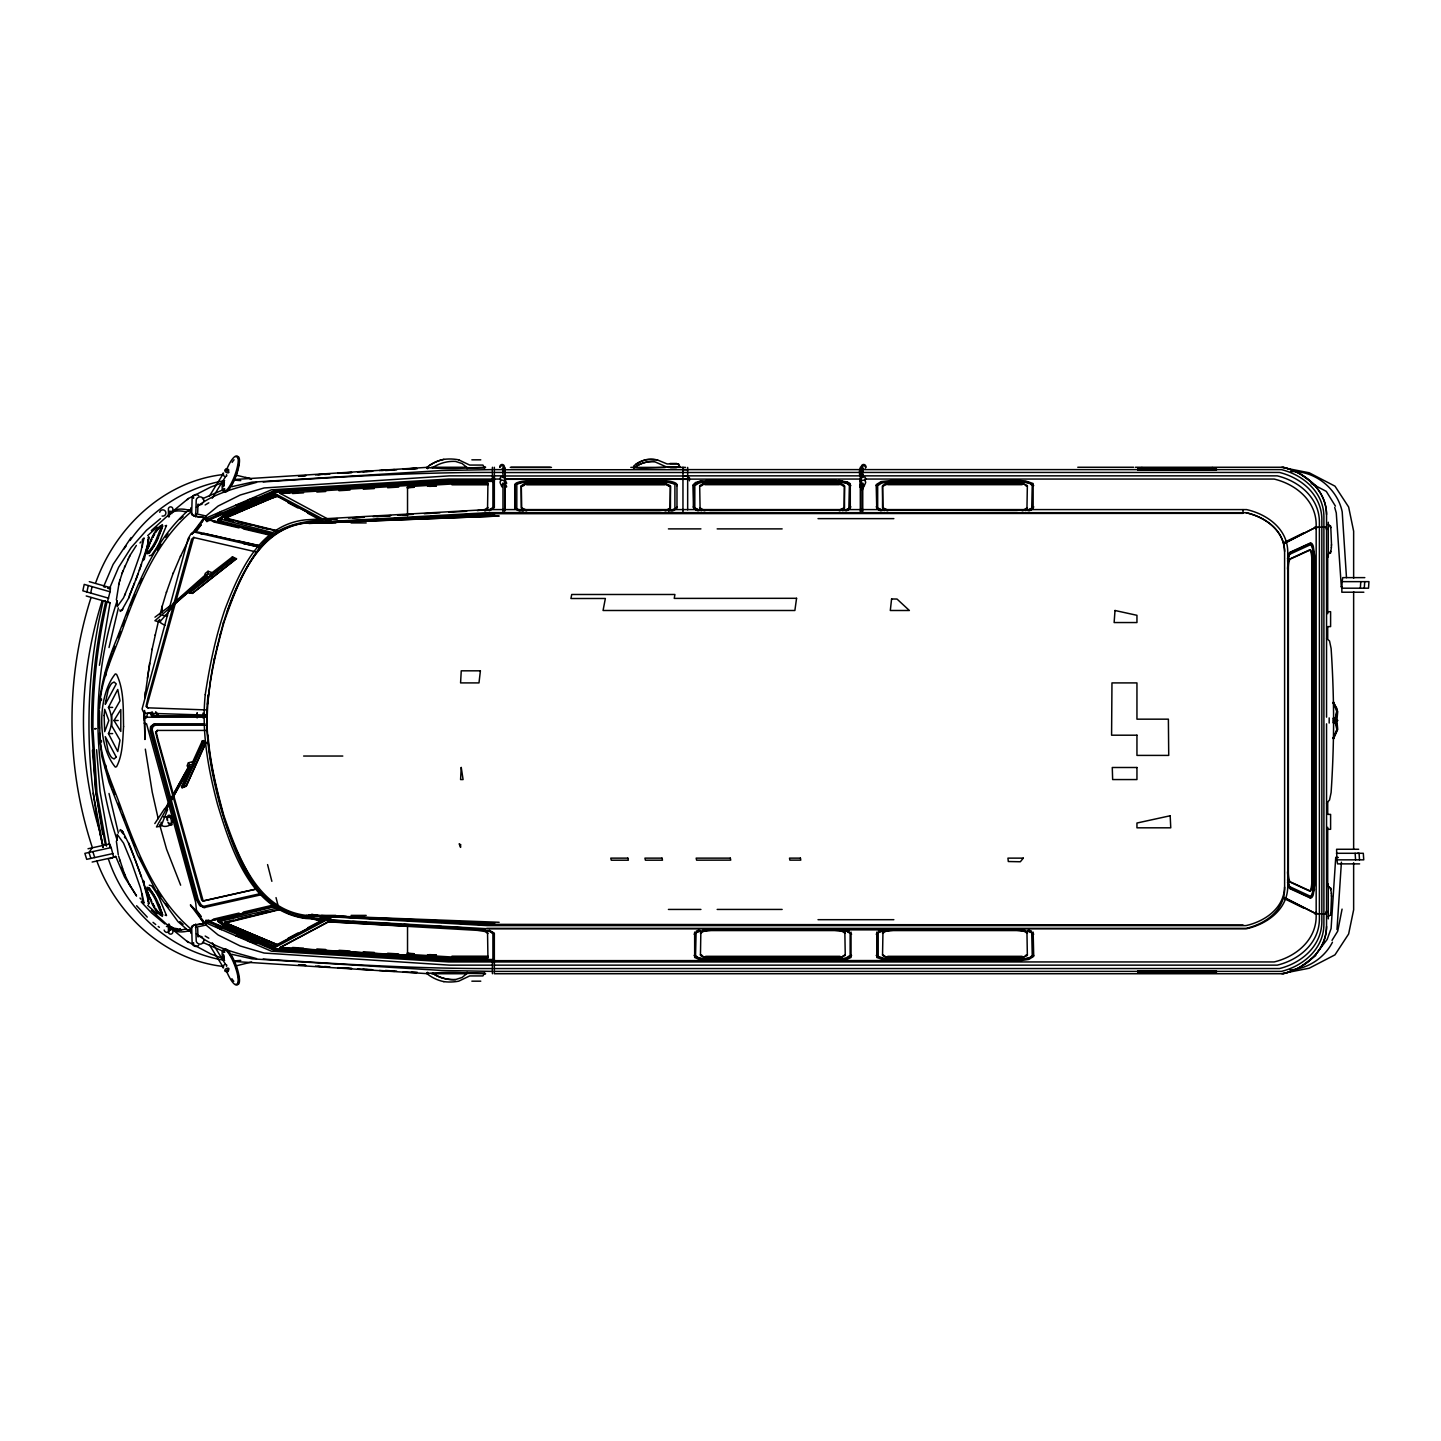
<?xml version="1.0" encoding="UTF-8"?>
<svg xmlns="http://www.w3.org/2000/svg" width="1441" height="1441" viewBox="0 0 1441 1441"><rect width="100%" height="100%" fill="white"/><g stroke="black" fill="none" stroke-linecap="round" stroke-linejoin="round"><path stroke-width="1.5" d="M144.334 720.5L144.586 710.467M197.129 717.402L197.129 712.917M206.117 520.849L205.991 515.986L218.131 506.025L240.215 495.02L264.081 487.959L449.43 475.854L492.426 475.854M492.426 480.339L450.06 480.339L273.646 491.021L208.801 518.742L208.801 520.94L205.991 520.273M407.533 515.698L407.533 486.536M492.426 961.94L492.426 959.616L492.426 973.738M494.335 961.94L494.335 959.616M514.743 507.898L514.743 484.77M693.337 507.79L693.337 484.644L695.553 482.501L701.623 480.916L834.267 480.339L845.993 481.726L850.28 483.654L850.28 508.907M1326.549 911.036L1326.278 913.828L1314.714 913.828M1326.549 638.237L1329.539 641.029L1331.106 648.468A1114.92 1114.92 0 0 1 1333.591 718.483M1326.549 528.451L1326.278 527.172L1315.849 527.172L1284.399 543.545M1328.278 522.236L1328.278 556.928M1330.872 889.475L1330.529 887.836L1330.529 889.547M1330.529 915.107L1330.872 913.468M220.761 520.813L221.302 519.39M1287.642 569.357L1287.66 568.06A11.042 2.63 90 0 1 1288.488 561.161M106.472 846.119L96.961 792.388L92.945 728.768A552.443 552.389 -2.4 0 1 107.048 601.996L105.319 601.383M195.706 516.995L196.228 499.793A3.999 3.855 -60 0 1 201.074 497.001A3.999 3.855 -60 0 1 203.667 501.846M197.705 512.708L197.957 504.116L198.822 504.638A3.999 3.855 -60 0 0 202.605 503.611M1331.448 545.779L1331.502 544.446M1359.62 863.88L1337.572 863.88L1336.888 859.845L1336.6 849.271L1358.647 849.271M144.406 711.115L144.154 717.852L146.37 717.852L147.558 713.547M101.41 700.56L101.482 698.903M144.983 696.363L149.63 663.22M145.091 697.642L145.325 691.86M207.468 704.361L210.17 682.656M208.098 694.814C203.829 732.208 210.512 769.566 220.059 805.627C233.838 850.478 251.959 910.352 305.816 918.115M1331.376 547.544L1331.448 545.653M144.442 711.728L144.929 739.503L144.334 717.204L205.883 717.204M99.483 711.386L99.987 740.296L101.771 756.363L109.156 782.625L137.634 855.125L156.979 892.808L177.982 921.61L188.879 931.156L193.526 925.482L204.154 923.501L195.634 910.154L190.464 905.038L204.154 923.501L196.913 924.528M207.18 719.167C207.558 686.294 215.177 654.088 223.913 622.548C238.215 581.93 256.804 528.865 306.303 522.921L489.958 514.077M1331.376 547.382L1330.8 551.777M161.716 612.551L162.094 606.661L161.716 612.515M116.361 599.906L119.045 583.227M1363.852 592.215L1341.805 592.215L1342.093 581.642L1342.778 577.625L1364.807 577.625M1336.996 929.607L1341.409 862.204M1360.34 588.198L1360.772 581.642M1364.285 588.198L1364.717 581.642M169.498 515.049C171.425 509.916 181.494 510.294 186.303 512.185M99.627 708.125C100.474 678.405 115.154 651.494 124.52 623.845C139.633 583.227 157.267 540.897 190.824 512.077M1326.549 911.198L1326.134 913.792M1137.796 469.784L1216.438 469.946L1137.796 469.784L1138.786 469.46M119.873 831.169L120.305 829.566L122.881 831.871L130.483 847.128L144.586 885.549L148.477 898.824L148.621 904.083M1287.66 871.787A17.76 4.215 90 0 0 1290.56 888.449L1311.004 897.887A17.508 4.161 -90 0 0 1313.255 894.807L1314.967 883.225L1314.967 557.739L1313.255 546.157A17.508 4.161 -90 0 0 1311.004 543.077L1290.56 552.461A17.76 4.215 -90 0 0 1287.66 569.177M86.208 595.962L107.409 602.032L110.038 591.783L110.507 587.73L89.306 581.66M193.562 498.316L193.652 497.397M148.099 541.474L148.189 539.294M99.429 665.292L110.074 602.752L107.12 601.888M203.469 716.015L203.956 714.268M204.19 716.015L204.676 714.268M147.396 678.189L152.224 648.918M1314.264 890.592L1314.516 888.899M209.9 683.989L212.061 670.497M117.261 601.041L117.189 606.661L123.548 597.871L131.743 578.003L140.552 552.822L144.082 537.979L142.533 539.33M105.121 675.487L105.823 671.2M1333.339 738.476L1337.284 729.47L1336.077 721.725L1333.339 720.482L1336.077 719.221L1336.834 708.36L1333.339 702.487M211.773 671.83L214.439 658.339M1342.075 909.109L1337.716 931.174L1332.006 940.397M1326.549 926.527C1326.188 951.114 1305.492 968.316 1283.048 973.738C1305.438 968.172 1326.206 951.15 1326.549 926.527L1326.549 723.85M148.189 901.706L148.099 899.526M107.859 602.212L106.058 601.726L110.056 602.77M86.91 591.981L88.297 585.55M90.693 593.062L92.08 586.631M1284.597 887.116C1284.021 908.244 1264.892 921.357 1245.997 925.608L487.148 925.608L306.303 915.395C256.804 909.469 238.215 856.386 223.913 815.768C216.654 789.38 209.972 762.523 208.008 735.198M152.062 649.567L155.376 634.616M109.012 647.531L118.378 607.976M155.196 635.265L158.654 620.314M214.169 659.672L217.321 646.18M1330.8 913.72L1331.502 896.428M1330.872 551.525L1328.278 554.281M217.051 647.513L220.329 634.022M160.023 614.839L162.275 606.031M107.967 667.075L108.976 663.22M160.744 528.343L155.7 540.753A17.13 3.116 -64 0 1 152.026 547.184L148.441 551.975L147.018 551.975A12.158 2.27 -66.7 0 1 147.036 549.669L152.044 537.241A17.058 2.774 -63.8 0 1 155.7 530.81L157.411 528.343M91.017 597.601C65.169 678.657 65.764 766.414 92.224 847.218M102.113 600.825C78.589 675.703 76.715 756.615 99.897 831.817M119.585 581.281L122.485 572.239M118.594 584.902L119.927 580.003M147.721 548.427L147.072 551.183A13.491 2.504 -66.7 0 0 147.036 553.758L149.288 553.128L153.557 546.805A19.021 3.458 -64 0 0 156.637 541.312L158.546 537.403M148.135 548.174L150.17 542.897M220.059 635.373L223.643 621.882M105.463 676.225L105.895 674.694M109.534 661.095L111.858 653.674M162.185 606.373L166.58 591.747M117.153 600.807C91.504 678.315 91.504 762.685 117.153 840.193M139.381 570.294L141.488 564.188M223.373 623.214C231.1 597.313 242.124 572.095 257.867 550.03C273.304 525.533 304.141 519.805 331.034 520.129L323.45 522.254M142.785 560.837L144.01 557.199M139.741 568.835L135.886 580.093M188.411 511.177C189.996 506.926 192.103 518.148 195.832 515.23L197.093 516.671L204.154 517.499L204.154 518.886L195.634 530.846M191.059 508.115L190.14 510.708C185.006 508.583 173.172 507.61 171.695 513.698M122.737 571.609L130.086 555.289L136.373 545.418M166.399 592.395L173.352 572.761M108.453 733.595C112.47 725.381 112.47 715.619 108.453 707.405L117.748 689.464L119.999 700.812L111.912 714.916L111.641 720.5L111.912 726.084L119.999 740.188L117.748 751.536L108.453 733.595L112.65 733.595M107.499 588.126L109.408 588.775L118.612 567.304L131.077 547.652L146.514 530.252L160.509 518.634M122.053 573.464L122.953 570.996M138.102 573.554L128.771 597.889L121.674 610.516M147.811 548.174L149.017 545.058M122.737 625.862L124.737 620.567M112.542 651.854L114.632 646.397M227.336 611.092C241.638 574.166 260.569 527.604 305.816 522.885L487.148 512.708M118.198 637.606L120.504 631.59M126.97 614.713L128.573 610.534M130.645 605.13L131.852 601.996M167.498 809.716L161.122 826.053L156.475 826.954L165.733 810.166L167.498 809.716L166.454 808.095L164.688 808.545L154.817 823.55M140.245 567.574L147.775 544.806L148.621 536.917M124.43 567.25L124.917 566.061M134.553 582.939L129.312 595.619M159.014 535.8L162.131 527.478M125.439 593.728L124.863 595.025M859.304 471.333L861.376 466.434A2.27 2.27 0 0 1 864.51 464.65A2.27 2.27 0 0 1 865.429 468.127M859.448 473.314L861.592 468.253L863.97 469.262M859.448 474.575L861.592 469.532M173.172 573.41L180.647 555.812M95.863 582.29C115.568 527.226 164.094 481.024 223.625 474.503M132.32 600.915L134.842 595.133M859.737 481.726L861.124 478.538A2.27 2.216 0 0 1 864.258 476.809A2.27 2.216 0 0 1 865.176 480.195M859.737 485.239L861.124 482.069A2.27 2.216 0 0 1 863.681 480.177A2.27 2.216 0 0 1 865.627 482.681L863.789 486.914M859.899 487.13L861.322 483.852L863.717 484.824L862.402 490.084L861.574 486.211L861.574 489.742M160.798 824.612L163.031 826.179C168.939 827.71 176.973 821.892 170.56 815.858A5.134 2.63 75.4 0 0 167.318 820.199M149.81 543.221L151.845 539.348M165.391 808.671L189.005 765.873L188.195 770.215L166.075 809.734L165.391 808.671L187.51 769.152M166.075 809.734L189.69 766.936M188.411 762.793L187.06 765.765L188.429 767.891L192.175 766.918L193.526 763.946L192.175 761.821L188.411 762.793L189.78 764.919L188.429 767.891M206.081 742.547L186.177 786.3L182.124 787.759L181.44 786.696L190.482 766.81M192.283 762.829L202.244 740.962L203.667 740.584L204.352 741.647L183.547 787.398L182.863 786.336L185.583 780.356M182.124 787.759L202.911 742.025L204.352 741.647M186.177 786.3L205.847 742.187M128.735 597.889L129.204 596.898M150.693 541.294L151.611 539.348M139.903 583.551L142.263 578.652M180.467 556.46L189.473 537.943M487.941 507.52L484.915 509.502L477.331 510.636M487.526 509.502L487.941 482.807L451.952 482.807L279.878 493.434M494.335 506.836L488.463 510.42M693.337 485.599L698.201 482.555L709.927 481.294L834.267 481.294L845.993 482.555L850.856 485.599M699.678 486.356L702.794 484.32L710.359 483.546L839.274 483.906L844.498 486.356L844.084 509.159M848.839 508.799L849.379 485.617L847.326 483.618L841.796 482.195L710.017 481.654L699.263 482.807L694.814 485.617L694.814 507.754L699.263 510.564M850.856 506.836L848.623 509.105L842.553 510.69M876.2 485.599L881.063 482.555L892.79 481.294L1017.13 481.294L1028.856 482.555L1033.719 485.599M694.652 932.093L694.67 957.472L698.957 959.4L710.683 960.661M694.094 934.164L700.02 930.436M696.093 932.201L695.571 955.383L697.606 957.382L703.154 958.805L834.915 959.346L845.687 958.193L850.136 955.383L850.136 933.246L845.687 930.436M700.848 931.841L700.452 955.365L703.55 957.382L711.115 958.175L840.031 957.815L845.255 955.365L844.84 931.841M700.452 933.372L703.55 931.354L711.115 930.562L834.591 930.562L842.156 931.354L845.255 933.372M1027.361 507.628L1024.263 509.646L1016.698 510.438L887.764 510.078L882.54 507.628L882.54 485.635L885.657 483.618L893.222 482.825L1022.137 483.185L1027.361 485.635L1026.947 509.159M1031.702 508.799L1032.242 485.617L1030.189 483.618L1024.659 482.195L892.88 481.654L882.126 482.807L877.677 485.617L877.677 507.754L882.126 510.564M1033.143 507.952L1033.719 506.836L1027.793 510.564M1033.143 508.907L1033.143 483.528L1025.416 480.916L1017.13 480.339L892.79 480.339L881.063 481.6L876.2 484.644L876.758 508.907M845.255 954.644L842.156 956.68L834.591 957.454L711.115 957.454L703.55 956.68L700.452 954.644M851.613 955.401L846.75 958.445L835.023 959.706L710.683 959.706L698.957 958.445L694.094 955.401M876.758 932.093L876.758 957.472L884.486 960.084L892.79 960.661M876.2 934.164L882.126 930.436M878.199 932.201L878.199 956.428L885.26 958.805L892.88 959.346L1024.659 958.805L1030.189 957.382L1032.242 955.383L1031.702 932.201M882.955 931.841L882.54 955.365L885.657 957.382L893.222 958.175L1022.137 957.815L1027.361 955.365L1026.947 931.841M882.54 933.372L885.657 931.354L893.222 930.562L1016.698 930.562L1024.263 931.354L1027.361 933.372M1027.361 954.644L1024.263 956.68L1016.698 957.454L893.222 957.454L885.657 956.68L882.54 954.644M1033.719 955.401L1028.856 958.445L1017.13 959.706L892.79 959.706L881.063 958.445L876.2 955.401M129.294 556.82L130.086 555.289M127.763 559.792L128.375 558.622M670.011 509.267L670.443 486.482L665.058 484.032L532.269 483.672L524.488 484.446L521.282 486.482L521.696 509.267M113.983 720.5L120.81 709.584L120.81 731.416L113.983 720.5L118.18 720.5M467.082 972.279L466.722 973.738L431.471 973.738M428.319 973.504L426.572 973.341L441.018 972.567A25.992 3.621 0 0 1 462.003 972.747L484.86 973.053M484.536 973.053L482.951 975.935L469.676 975.935L458.688 981.177A47.427 47.373 89.9 0 1 443.774 981.627M1332.457 942.216C1324.351 958.103 1307.599 968.982 1289.785 969.955M160.221 545.166L160.888 544.086L157.267 550.012L159.231 546.787M149.288 885.188L151.611 885.837L156.078 892.411A19.814 3.603 64 0 1 159.285 898.157L166.508 915.575L165.103 915.179M155.664 531.909L162.239 524.578A13.221 2.378 -63.8 0 1 162.239 527.532L156.475 541.15A17.49 3.17 -64 0 1 152.71 547.688L149.071 552.605L147.594 552.605A12.411 2.306 -66.7 0 1 147.63 550.228M209.485 496.01L222.653 474.701M212.241 498.226L225.408 476.881M140.029 542.987L140.696 541.96M218.059 520.129L225.264 514.725L271.845 494.587L274.312 493.885L277.374 496.569L275.555 495.596M218.059 521.174L222.761 517.013M165.625 537.187L167.985 533.746M191.725 534.125L204.154 517.499L196.913 516.472M92.26 847.812L89 852.46L90.855 858.422M122.881 609.129L120.305 611.434L119.873 609.831M196.426 507.16C213.502 493.254 235.784 488.175 256.534 482.375M201.866 522.092L204.154 518.886L271.214 534.665M196.246 531.603L201.146 524.776L193.166 533.17M123.818 549.147L126.304 545.689M130.05 540.501C151.845 509.159 186.916 487.004 224.616 480.664M171.695 927.302C173.172 933.39 185.006 932.399 190.14 930.292L191.059 932.885M1333.051 738.404L1336.852 729.47L1335.177 722.355L1333.339 721.671L1336.96 719.852L1337.734 711.476L1333.609 702.415M170.164 513.482L151.341 530.594M1333.609 738.549L1337.734 729.47L1336.96 721.112L1333.339 719.275L1335.177 718.609L1336.852 711.476L1333.051 702.56M131.131 537.565L113.1 564.404L103.59 586.649L105.247 587.298M157.429 528.325L160.744 525.677A11.888 2.143 -63.8 0 1 160.762 528.307M191.887 534.251L200.533 523.948M171.371 608.642L159.663 622.062L154.889 620.729L169.534 608.246L171.371 608.642L171.155 606.805L169.299 606.427L154.98 617.18M467.496 973.053L462.111 977.466L455.482 979.592A37.754 37.7 -89.9 0 1 432.588 973.287A37.754 37.7 90 0 0 455.482 979.592M170.038 608.03L173.1 603.491L205.991 574.347L203.325 578.471L170.038 608.03L204.442 578.345L206.135 575.535M170.885 608.21L173.731 603.887L204.298 577.139M1317.668 951.853L1327.143 939.478L1331.088 928.562L1335.735 857.323L1338.329 857.485M208.801 502.801L205.162 504.962M147.684 535.62L157.051 527.136M159.231 527.568L156.475 531.009A17.418 2.828 -63.8 0 0 155.556 532.486M188.879 509.844C150.837 543.131 134.589 592.773 116.883 638.633C104.923 666.931 96.691 697.282 99.411 728.299M179.783 519.39L183.097 516.617M172.163 511.789L188.429 498.496L210.656 487.094L224.184 481.978M186.826 499.793L188.429 498.496M157.051 730.587L156.33 732.532L158.294 740.53L203.163 900.931M678.549 463.93L667.057 463.93L657.546 459.985A34.512 34.476 -89.9 0 0 646.613 459.643A28.676 28.64 90 0 0 635.877 464.272L633.77 465.929L633.608 468.271L635.895 466.524A30.639 30.585 -90 0 1 654.286 461.552L665.976 466.722L680.116 466.722M208.026 571.266L205.162 573.5L205.451 575.896L209.017 577.048L211.881 574.815L211.611 572.419L208.026 571.266L208.315 573.662L205.451 575.896M211.125 573.446L232.343 556.965L236.45 558.676L192.301 593.404L188.285 592.503L191.671 588.54M195.219 585.803L207.594 576.184M188.285 592.503L233.694 557.397L233.838 558.604L189.654 592.935L188.141 591.296M236.45 558.676L192.301 593.404M458.832 459.841A47.427 47.373 -89.8 0 0 443.9 459.355A39.087 39.033 -90 0 0 429.4 465.515L426.536 467.713L427.689 468.739M1300.737 966.839L1315.831 955.419M193.634 537.439L146.73 706.486L147.594 707.819L206.351 709.927M1334.294 722.986L1333.339 722.553M1336.077 721.725L1337.86 720.482L1336.077 719.221M427.689 972.261L426.554 973.287L429.4 975.485A39.087 39.033 90 0 0 443.9 981.645M220.563 518.922L222.761 517.481M218.059 920.601L272.151 907.128L277.465 907.632M225.066 923.141L224.976 921.988M224.706 922.726L276.978 909.919M490.859 509.61L492.912 507.61L492.912 481.51M700.092 486.319L702.794 485.113M850.28 507.952L844.93 510.564M1025.902 955.329L1026.947 954.681M215.52 515.031L221.356 511.447M521.696 486.446L524.488 485.239M171.389 512.564L173.19 511.591M194.355 924.78L191.653 926.347L192.157 943.549A3.999 3.855 60 0 0 198.714 945.332M165.103 525.839L166.508 525.443L159.285 542.843A19.814 3.603 -64 0 1 156.078 548.589L151.611 555.163L149.288 555.812M288.02 938.289L297.819 933.066M307.617 927.842L319.362 921.574M275.555 945.404L322.19 920.781L313.76 918.421M277.374 944.431L274.312 947.115L271.845 946.413L225.264 926.275L218.059 920.871M307.455 917.449L322.19 921.592L325.234 919.952M250.86 911.595L218.924 919.358L218.059 921.574L225.264 926.995L274.312 947.818L325.234 920.673L318.731 918.854M225.841 517.823L224.976 518.778L233.64 520.885M1283.859 542.573L1303.637 532.918M1285.336 542.573L1316.173 527.172L1314.714 527.172M1326.549 803.285L1329.539 799.971L1331.106 792.532A1114.92 1114.92 0 0 0 1333.591 722.517M202.424 498.748L224.904 488.967M136.553 896.032L124.556 877.119L115.73 856.44L113.425 857.341M1329.647 915.593L1328.278 916.422M201.2 534.107L204.082 533.422L260.137 545.995M206.946 520.345L273.646 491.813L450.06 481.15L494.335 481.15M227.282 514.887L251.599 504.386M265.774 498.244L271.845 495.632M243.493 508.367L249.563 505.737M225.498 516.689L257.831 502.711M261.884 500.964L267.954 498.334M225.841 518.058L272.187 497.775M186.303 928.815C181.404 930.346 172.2 931.625 169.498 925.951M501.756 469.262L504.152 468.253M502.026 484.824L504.404 483.852L505.827 487.13M163.572 816.849L171.353 816.957M111.966 857.863L110.128 858.494L115.694 856.44M484.915 510.69L486.518 510.132M489.472 510.69L494.335 507.646L494.335 467.262M843.039 509.808L839.274 510.798M845.993 510.835L848.623 509.934M1025.902 509.808L1022.137 510.798M1031.486 508.997L1025.416 510.564M1028.856 510.835L1031.486 509.934M696.309 931.066L698.957 930.165M696.309 932.003L710.683 929.859L1017.13 929.859L1031.486 932.003M701.911 931.192L705.676 930.202M878.416 931.066L881.063 930.165M878.416 932.003L892.79 929.859M884.017 931.192L887.764 930.202M235.387 505.377L248.086 501.198M668.93 509.934L665.058 510.907M492.426 965.146L449.43 965.146L264.081 953.041L240.215 945.98L218.131 934.975L205.991 925.014L195.436 927.392M323.27 519.282L274.312 493.182L225.264 514.005L218.059 519.426L218.924 521.642L250.86 529.405M275.555 494.551L225.498 515.644L220.761 519.156L272.313 532.522M277.374 495.524L224.706 517.787L277.771 530.9M272.187 498.01L277.374 496.316L320.226 519.192M326.531 522.651L330.764 521.48M248.284 499.793L256.696 497.523M177.045 928.706L170.488 927.626L169.588 925.248M1332.763 702.632L1333.898 702.325M189.78 764.919L193.526 763.946M181.44 786.696L185.943 785.939M277.771 909.289L278.383 909.127A4.161 1.405 15.7 0 1 280.329 909.163M277.771 909.613L278.383 909.451A4.161 1.405 15.7 0 1 280.329 909.487M251.617 962.012L236.09 965.866M255.111 910.568L270.025 906.929M224.976 922.222L233.64 920.115M237.963 919.07L250.968 915.9M255.309 914.855L268.314 911.703M213.376 919.142L239.08 913.09M243.367 912.081L271.214 905.524M208.801 922.258L208.801 920.06L205.991 920.727L205.991 922.924L208.801 922.258L273.646 949.979L450.06 960.661L492.426 960.661M664.967 467.388L644.793 468.163A14.824 2.071 0 0 1 636.85 467.839L633.301 467.388M231.947 486.662L252.067 482.159L441.36 470.559L492.426 469.604M202.965 900.931L256.408 888.953M254.985 889.421L203.685 900.931L201.758 900.337L157.591 740.53L155.61 731.866L157.735 730.425M260.533 893.6L204.586 906.155A9.385 4.755 74.6 0 1 200.947 904.57L198.21 899.544L152.062 729.236L153.16 726.3L155.466 725.219L205.559 725.219M204.082 907.578L262.28 894.519M155.034 723.796L151.539 726.57L151.557 733.253L197.363 899.652L200.677 905.65L203.649 907.542M88.027 848.749L109.624 843.976L111.155 847.56L113.731 857.287L92.152 862.042M111.155 847.56L84.857 853.36L86.712 859.34L113.01 853.54M1333.339 718.411L1334.294 717.978M193.905 515.626L195.832 515.23M489.472 509.88L484.59 510.726M698.201 481.726L701.623 481.042M1281.751 973.612L1309.185 968.226L1334.978 954.843L1348.632 933.984L1353.639 909.811L1353.639 862.763M180.413 928.634L175.208 929.841L172.38 928.923M272.151 906.425L273.268 906.281M551.489 467.388L511.069 467.388M704.901 484.68L839.274 484.68M887.764 484.68L1022.137 484.68M703.154 929.805L842.553 929.805M840.031 956.32L705.676 956.32M1022.137 956.32L887.764 956.32M526.667 484.806L665.058 484.806M324.621 474.521L329.827 474.107M298.809 476.196L305.33 475.656M298.521 476.196L306.086 475.584M428.319 467.496L426.608 467.659L441.018 468.433A25.992 3.639 0 0 0 462.021 468.253L485.635 467.262L484.32 467.262M235.081 960.823L240.773 960.408M315.543 474.882L328.962 473.963M317.903 474.737L320.154 474.575M337.752 473.332L351.496 472.414M357.548 471.964L370.751 471.063M342.454 473.188L351.82 472.576M234.433 479.493L428.607 467.262M263.181 481.942C338.923 476.953 414.792 472.324 490.733 472.432L492.426 472.432M1334.69 507.394L1336.275 512.924L1341.319 586.811M1341.121 586.829L1342.255 586.739M379.415 470.541L394.564 469.622L381.541 470.468M403.228 469.1L416.215 468.307M366.41 471.387L372.895 470.991M405.299 469.027L416.107 468.379M363.024 471.891L371.994 471.351M385.449 470.541L396.671 469.856M292.487 493.524L303.547 492.858M316.822 492.047L325.684 491.507M338.959 490.697L350.019 490.03M363.294 489.22L374.354 488.553M387.629 487.742L398.689 487.076M407.569 486.68L451.952 483.996L487.941 483.996M407.569 487.49L414.215 487.094M427.527 486.283L436.407 485.743M407.046 487.76L413.783 487.346M429.49 486.392L436.227 485.995M290.271 492.606L279.86 493.2L328.494 519.372L337.284 518.868M328.494 519.138L337.41 518.634M348.542 518.003L364.141 517.103M373.057 516.599L390.889 515.59M397.572 515.212L413.171 514.329M424.32 513.698L439.919 512.816M448.835 512.294L466.65 511.285M352.649 518.003L363.618 517.373M376.803 516.635L389.971 515.878M403.138 515.139L407.533 514.887M308.932 523.497L322.406 522.741M328.242 522.417L342.634 521.606M346.056 521.408L368.356 520.147M376.335 519.697L395.086 518.634M405.551 518.04L419.601 517.247M430.265 516.635L444.116 515.86M457.229 515.103L470.865 514.347M481.942 513.716L1243.007 513.338L1243.007 509.592M1142.173 467.532L1137.778 468.343L1216.438 468.343L1212.043 467.532M411.387 469.009L417.242 468.703M162.887 615.451L167.57 615.739M494.767 515.103L315.993 522.921L499.162 516.022L321.577 522.921L335.825 522.921M705.64 480.61L834.267 480.465M706.396 929.049L710.683 928.905M888.485 929.049L892.79 928.905M888.881 929.409L1024.659 929.805M835.023 960.661L846.75 959.4L851.037 957.472L851.037 932.093M1290.542 471.567C1314.552 470.306 1337.428 488.409 1342.201 511.879L1346.488 577.661M1315.849 913.828L1316.93 913.828L1316.173 911.901M471.855 459.823L480.772 459.823M670.083 463.48L676.802 463.48M668.498 467.19L678.387 467.19M431.471 467.262L466.722 467.262L467.082 468.721M510.258 467.388L550.282 467.388M630.816 467.388L665.832 467.388M668.174 467.388L678.693 467.388M678.999 467.388L685.538 467.388M1077.778 467.262L1133.635 467.262M1135.4 467.262L1282.742 467.262M670.407 467.659L676.477 467.659M484.86 467.947L466.722 467.803M494.335 469.604L502.981 469.604M682.962 469.604L860.313 469.604M862.745 469.604L1281.373 469.604C1303.511 475.026 1323.577 492.228 1323.901 516.382L1323.901 924.618C1323.577 948.772 1303.511 965.974 1281.373 971.396L494.335 971.396M504.998 469.73L687.663 469.73M502.981 471.225L504.674 471.225M861.07 471.225L862.745 471.225M494.335 472.45L502.981 472.45M504.998 472.558L860.313 472.45M862.745 472.45L1279.518 472.45C1301.421 477.926 1321.325 494.749 1321.847 518.688L1321.847 922.312C1321.325 946.251 1301.421 963.074 1279.518 968.55L494.335 968.568M861.07 474.665L862.745 474.665M502.981 475.854L494.335 475.854L494.335 480.105L492.426 480.105M682.962 475.854L860.313 475.854M862.745 475.854L1277.266 475.854C1298.971 481.096 1319.037 497.685 1319.398 521.48L1319.398 919.52C1319.037 943.315 1298.971 959.904 1277.266 965.146L494.335 965.146M504.998 475.98L687.663 475.98M504.674 477.493L502.981 477.493L502.981 467.262M687.663 477.619L689.41 477.619L689.41 480.808M861.07 477.493L862.745 477.493L862.745 467.262M500.82 479.06L494.335 479.06L494.335 481.384L450.475 481.51L274.312 492.174L209.395 519.841L272.403 534.665M504.998 479.187L860.313 479.06M864.996 479.06L1274.168 479.06C1295.657 484.212 1315.777 500.459 1316.173 524.074L1316.173 916.926C1315.777 940.541 1295.657 956.788 1274.168 961.94L448.601 961.94L271.394 951.186L205.991 922.924M504.998 479.295L687.663 479.295M861.07 483.888L862.745 483.888M451.952 484.806L487.941 484.806M171.893 511.339L169.317 511.339L169.317 516.833M486.752 512.618L1245.997 512.708C1264.928 516.887 1284.003 530.108 1284.597 551.201L1284.615 889.619C1284.057 910.82 1264.964 924.077 1245.979 928.382L486.752 928.382M818.02 518.634L893.852 518.634M351.1 522.921L366.194 522.921M668.426 528.883L700.92 528.883M717.168 528.883L782.139 528.883M1316.173 529.099L1316.93 527.172M1342.093 581.642L1368.95 581.642L1368.518 588.198L1341.661 588.198M1327.809 611.705L1330.601 611.705L1330.601 626.601L1327.809 626.601M108.453 707.405L112.65 707.405M205.559 715.781L155.466 715.781L153.16 714.7L152.062 711.764M204.982 723.796L154.097 723.796L150.603 726.57L150.152 730.803L196.426 899.652L199.723 905.65L205.036 907.578M157.033 730.425L206.315 730.425M303.619 756.039L342.796 756.039M1327.809 814.399L1330.601 814.399L1330.601 829.295L1327.809 829.295M1336.455 853.288L1359.079 853.288L1359.511 859.845M1357.62 853.288L1363.312 853.288L1363.744 859.845L1336.888 859.845M668.426 909.433L700.92 909.433M717.168 909.433L782.139 909.433M335.825 915.395L321.577 915.395L331.034 918.187C298.161 920.493 264.243 906.821 249.491 875.966C238.81 857.107 229.876 837.221 223.643 816.435C214.907 784.679 207.288 752.238 206.91 719.167M351.1 915.395L366.194 915.395M818.02 919.682L893.852 919.682M1243.007 924.978L477.457 924.347M171.893 929.661L169.317 929.661L169.317 924.167M451.952 956.194L487.941 956.194M487.941 957.004L451.952 957.004L407.569 954.32M494.335 959.85L450.06 959.85L273.646 949.187L206.946 920.655M494.335 960.661L1021.417 960.517L1028.856 959.4L1033.719 956.356L1033.143 932.093M492.426 960.895L494.335 960.895M492.426 962.336L494.335 962.336M492.426 968.568L490.733 968.568C414.792 968.676 338.923 964.047 263.181 959.058M492.426 971.396L441.36 970.441L252.067 958.841L231.947 954.338M466.938 973.341L485.635 973.738L484.32 973.738M428.607 973.738L234.433 961.507M1282.742 973.738L494.335 973.738L494.335 933.354L489.472 930.31M480.772 981.177L471.855 981.177M194.211 537.457L191.635 539.168L147.955 697.822L146.027 706.486L148.387 707.999M205.829 715.06L146.081 713.205L143.416 712.016L142.083 709.008L188.123 538.682L191.059 533.71A9.385 5.476 -74.6 0 1 195.147 532.251L257.741 546.697M175.568 929.679L178.522 929.769M1017.13 928.905L1021.417 929.049M835.023 928.905L839.31 929.049M835.023 929.859L846.75 931.12L851.613 934.164M499.162 922.294L315.993 915.395L494.767 923.213M274.655 906.353L204.136 922.114L201.866 918.908M306.303 915.395L489.958 924.239L309.887 915.395M411.387 971.991L417.242 972.297M1212.043 469.136L1213.376 469.208M335.213 915.792L346.362 916.422M359.728 917.16L364.177 917.413M373.093 917.899L377.56 918.151M402.075 919.52L406.524 919.754M433.273 921.249L442.171 921.754M308.932 914.819L317.921 915.323M324.657 915.701L347.137 916.98M350.523 917.16L363.889 917.917M371.85 918.367L390.637 919.43M401.048 920.024L416.791 920.925M428.013 921.556L441.883 922.33M452.744 922.942L466.398 923.717M328.17 920.115L339.301 920.745M352.649 921.501L366.014 922.258M379.379 923.015L390.511 923.645M403.858 924.402L414.99 925.032M428.355 925.806L441.703 926.563M455.068 927.32L466.2 927.95M338.671 921.087L327.503 920.457L319.794 918.403M345.39 921.465L365.492 922.618M372.192 922.997L390.061 924.005M396.761 924.383L414.648 925.41M421.348 925.788L441.45 926.923M448.151 927.302L466.019 928.328M341.661 921.574L348.254 921.952M365.816 922.942L374.606 923.447M392.168 924.438L400.958 924.942M418.43 925.788L425.005 926.167M444.747 927.283L451.321 927.662M407.533 926.113L328.494 921.628L279.86 947.566L407.533 955.257L407.533 925.302M474.954 928.833L485.311 929.949M470.919 928.779L475.188 929.049M407.046 953.24L413.783 953.654M429.49 954.608L436.227 955.005M407.569 953.51L414.215 953.906M427.527 954.717L436.407 955.257M292.487 947.476L303.547 948.142M316.822 948.953L325.684 949.493M338.959 950.303L350.019 950.97M363.294 951.78L374.354 952.447M387.629 953.258L398.689 953.924M363.024 969.109L371.994 969.649M385.449 970.459L396.671 971.144M366.41 969.613L372.895 970.009M379.415 970.459L394.564 971.378M403.228 971.9L416.215 972.693M342.454 967.812L351.82 968.424M317.903 966.263L328.962 967.037M337.752 967.668L351.496 968.586M357.548 969.036L370.751 969.937M320.154 966.443L315.543 966.118M235.081 480.177L240.773 480.592M329.827 966.893L324.621 966.479M303.997 965.254L306.086 965.416M298.521 964.804L305.33 965.344L298.809 964.804M838.554 480.483L842.553 480.916M178.72 929.787L180.99 930.093M205.991 920.133L205.991 925.014M223.625 966.497C164.922 960.03 116.541 914.945 96.709 860.673M160.816 823.405L161.338 822.253M273.97 906.263L276.276 906.623M277.302 908.046L220.761 921.231L225.498 925.356L275.555 946.449M482.033 929.031L484.59 929.481M236.504 559.072L232.487 558.171L232.343 556.965M196.426 933.84C213.502 947.764 235.802 952.735 256.534 958.625M526.667 510.907L522.777 509.934M1281.751 467.388L1309.185 472.774L1334.978 486.157L1348.632 507.016L1353.639 531.189L1353.639 578.237M887.764 510.798L884.017 509.808M884.486 510.564L878.416 508.997L876.2 506.836M704.901 510.798L701.155 509.808M701.623 510.69L695.553 508.997L693.337 506.836M1022.137 930.202L1025.902 931.192M840.031 930.202L843.796 931.192M224.616 960.336C170.686 951.69 125.349 910.19 108.345 858.782M205.162 936.038L208.801 938.199M150.152 712.484L151.449 715.943L154.097 717.204M159.104 715.781L156.799 714.7L155.7 711.764M152.638 716.879L155.034 717.204M237.369 540.681L258.93 545.509M243.313 543.527L258.389 546.914M148.225 712.863L149.702 713.205M254.877 545.202L198.768 532.233A9.385 5.476 -74.6 0 0 197.417 532.215M193.508 537.457L255.669 551.813M458.688 459.823L469.676 465.065L482.951 465.065L484.536 467.947M208.801 518.742L205.991 518.076L271.394 489.814L448.601 479.06L492.426 479.06L492.426 481.384L492.426 467.262M213.376 521.858L239.08 527.91M243.367 528.919L271.214 535.476M1215.447 469.46L1216.438 469.946M236.09 475.134L251.617 478.97L245.6 477.439M276.978 531.081L224.706 518.274M237.963 521.93L250.968 525.1M255.309 526.145L268.314 529.297M272.151 533.872L218.059 520.399M255.111 530.432L270.025 534.071M282.202 910.37L280.329 909.973A4.161 1.423 15.7 0 0 278.383 909.937L224.706 923.213L277.374 945.476M1332.763 738.332L1333.898 738.621M248.284 941.207L256.696 943.477M311.76 914.206L330.764 919.52M319.758 918.547L328.17 920.907L477.746 929.409L489.472 931.12L494.335 934.164M317.704 918.854L323.991 920.619M315.867 918.764L322.19 920.547L322.19 921.592M313.76 918.746L322.19 921.105L277.374 945.008L224.76 922.564M275.645 943.963L225.841 922.942M277.374 944.684L225.841 923.177M110.038 591.783L84.226 584.38L82.839 590.81L108.651 598.213M106.058 601.726L103.122 600.825L98.727 621.557A548.607 548.553 -2.3 0 0 89.234 706.36C87.793 753.571 92.116 801.052 103.086 847.038M195.436 513.608L205.991 515.986M208.315 573.662L211.881 574.815M667.237 485.239L670.011 486.446M235.387 935.623L248.086 939.802M845.993 481.726L848.623 482.609M878.416 509.934L881.063 510.835M695.553 509.934L698.201 510.835M1028.856 930.165L1031.486 931.066M1027.793 930.436L1033.719 934.164M846.75 930.165L849.379 931.066M488.463 930.58L492.912 933.39L492.912 959.49L450.475 959.49L274.312 948.826L209.395 921.159L272.403 906.335A9.619 3.188 23.4 0 1 276.438 906.533M484.915 930.31L486.518 930.868M1245.997 512.708C1264.982 516.959 1284.075 530.18 1284.615 551.381M103.104 600.843L105.715 601.617A543.437 543.383 -2.4 0 0 91.63 727.507L95.664 790.767L105.211 844.156M164.922 625.358L160.852 623.052L159.591 619.486M171.389 927.175L173.316 927.896M224.184 959.022L210.656 953.906L186.826 941.207M1326.549 514.473C1326.206 489.868 1305.384 472.828 1283.048 467.262C1305.492 472.684 1326.188 489.886 1326.549 514.473L1326.549 717.15M224.904 952.033L202.424 942.252M862.655 474.665L861.826 474.305L862.655 475.926M225.498 924.311L257.831 938.289M261.884 940.036L267.954 942.666M243.493 932.633L249.563 935.263M1328.278 524.776L1329.647 525.407M1329.647 887.332L1328.278 886.719L1330.529 888.088M1310.049 897.887L1289.605 888.503A17.76 4.215 90 0 1 1288.812 886.935M1285.336 898.427L1316.173 913.828M1283.859 898.427L1303.637 908.082M1284.399 897.419L1316.173 913.792M1311.238 483.474L1326.296 491.381L1335.429 506.133M322.19 519.895L277.374 495.992L225.841 517.481L224.976 519.012M288.02 502.711L297.819 507.934M307.617 513.158L319.362 519.426M194.355 516.22L191.653 514.653L192.157 497.451A3.999 3.855 -60 0 1 198.714 495.668M215.646 926.023L221.356 929.553M215.52 925.969L221.23 929.499M1025.902 485.671L1026.947 486.319M843.039 485.671L844.084 486.319M700.848 954.681L701.911 955.329M492.101 932.003L493.759 933.048M220.563 922.078L222.761 923.519M222.761 923.987L218.059 919.826M1300.737 474.161L1315.831 485.581M164.886 923.987L151.413 912.801L141.2 901.886M158.204 926.437L159.357 927.32M156.024 715.943L157.213 716.879M153.575 716.879L151.107 712.484M158.978 716.879L156.511 712.484M153.034 922.366L155.736 924.564M170.975 928.238L151.341 910.406M172.163 929.211L188.429 942.504M1329.647 525.389L1330.872 527.532M179.783 921.61L183.097 924.383M121.458 831.889L123.35 833.979M190.824 928.923C155.304 898.391 137.85 853.162 121.945 810.292C113.137 785.021 100.258 760.109 99.627 732.875M159.231 913.432L156.475 909.991A17.418 2.828 63.8 0 1 155.556 908.496M147.684 905.38L157.051 913.864M147.27 917.124L136.607 905.741M467.496 467.947L462.111 463.534L455.482 461.408A37.754 37.7 -90 0 0 432.588 467.713M121.674 830.484L122.881 831.871M190.464 905.038L201.326 916.872L196.426 910.046L195.634 902.318L146.55 723.796L144.154 723.148M157.429 912.675L160.744 915.323A11.888 2.143 63.8 0 0 160.762 912.693M142.533 901.67L144.082 903.021L140.552 888.178L131.743 862.997L123.548 843.129L117.189 834.339L117.261 839.959M136.373 895.582L129.294 884.18M157.411 912.657L155.7 910.172A17.058 2.774 63.8 0 1 152.044 903.759L147.036 891.349A12.158 2.27 66.7 0 1 147.018 889.025L148.441 889.025L152.026 893.816A17.13 3.116 64 0 1 155.7 900.247L160.744 912.657M165.625 903.813L167.985 907.254M124.43 837.041L125.061 837.96M221.302 921.61L220.761 920.187M140.029 898.013L140.696 899.04M202.244 740.962L202.911 742.025M188.195 766.09L188.879 767.152M166.201 808.473L166.886 809.536M164.688 808.545L165.733 810.166M212.241 942.774L225.408 964.119M209.485 944.99L222.653 966.299M155.664 909.091L162.239 916.422A13.221 2.378 63.8 0 0 162.239 913.468L158.222 903.435M157.267 890.988L160.888 896.914L160.221 895.834M678.441 463.93L679.9 466.722M162.131 913.522L159.717 906.893M124.43 873.75L128.375 882.378M127.763 881.208L130.086 885.711M1027.361 486.356L1024.263 484.32L1016.698 483.546L887.764 483.906L882.54 486.356L882.955 509.159M699.678 507.628L702.794 509.646L710.359 510.438L839.274 510.078L844.498 507.628L844.498 485.635L841.4 483.618L833.835 482.825L704.901 483.185L699.678 485.635L700.092 509.159M693.896 508.079L693.337 484.77M487.526 931.498L487.941 958.193L451.952 958.193L279.878 947.8L328.494 921.862L477.331 930.364L484.915 931.498L487.941 933.48M157.609 901.652L156.637 899.706A19.021 3.458 64 0 0 153.557 894.195L149.288 887.872L147.036 887.242A13.491 2.504 66.7 0 0 147.072 889.817L147.721 892.573M1326.134 527.172L1326.549 529.748M139.903 857.449L142.263 862.348M151.845 901.652L149.81 897.779M157.375 901.652L159.771 906.407M171.587 926.779L172.055 927.806M171.587 927.428L172.055 928.454M150.981 899.85L148.315 894.195M132.32 840.085L134.842 845.867M506.692 483.311L504.602 478.538A2.27 2.216 0 0 0 502.044 476.647A2.27 2.216 0 0 0 500.099 479.151L500.567 480.195M506.692 486.842L504.602 482.069A2.27 2.216 0 0 0 502.044 480.177A2.27 2.216 0 0 0 500.099 482.681L501.954 486.914M180.647 885.188L166.58 849.253L159.681 824.774M128.771 843.111L129.204 844.102M129.312 845.381L134.553 858.061M118.594 856.098L124.178 873.12M123.926 872.525L124.917 874.939M111.858 787.326L109.534 779.905M678.171 463.93L679.287 466.722M135.148 859.611L139.741 872.165M140.155 873.426L141.488 876.812M130.645 835.87L131.852 839.004M118.198 803.394L120.504 809.41M126.97 826.287L128.573 830.466M112.542 789.146L114.632 794.603M122.737 815.138L124.737 820.433M147.811 892.826L148.801 894.789M122.053 867.536L122.485 868.761M188.411 929.823L188.879 931.156M148.243 903.363A32.098 2.089 61.6 0 0 148.945 903.363L142.785 880.163M92.854 851.595L94.71 857.575M105.463 764.775L105.895 766.306M119.585 859.719L119.927 860.998M107.967 773.925L108.976 777.78M118.378 833.024L109.012 793.469M267.576 864.6L271.863 881.316M276.024 897.617L277.825 904.624M103.086 847.254L93.215 793.126M99.861 832.844L103.266 846.966M1330.8 527.28L1331.502 544.572M1330.8 889.223L1331.376 893.618M158.186 818.65L152.224 792.082L145.325 749.14M109.948 846.984L100.059 791.613L96.583 749.734M118.27 854.675L116.361 841.094M102.707 834.249L95.935 792.622L92.44 750.257M105.121 765.513L105.823 769.8M169.299 606.427L169.534 608.246M193.562 942.684L193.652 943.603M1355.134 853.288L1355.585 859.845M1331.376 893.456L1331.448 895.347M101.41 740.44L101.482 742.097M1331.448 895.221L1331.502 896.554M197.705 928.292L197.957 936.884L198.822 936.362A3.999 3.855 60 0 1 202.605 937.389M195.706 924.005L196.228 941.207A3.999 3.855 60 0 0 201.074 943.999A3.999 3.855 60 0 0 203.667 939.154M1287.642 871.607L1287.66 872.904A11.042 2.63 -90 0 0 1288.488 879.785M1353.639 591.675L1353.639 849.325M1333.321 717.906L1333.321 723.058M1330.529 525.803L1330.529 527.604M1330.529 551.453L1330.529 553.254M1330.529 913.396L1330.529 915.197M1329.178 717.906L1329.178 723.058M1328.278 884.072L1328.278 918.872M1327.719 555.235L1327.719 613.704M1327.719 627.195L1327.719 638.435M1327.719 802.565L1327.719 813.805M1327.719 827.296L1327.719 885.765M862.745 482.897L862.745 511.645M861.07 468.883L861.07 479.132M861.07 482.861L861.07 511.699M860.313 467.262L860.313 511.915M687.663 467.388L687.663 509.862M682.962 467.262L682.962 511.915M676.982 484.77L676.982 507.898M523.281 510.816A17.112 4.305 0 0 1 514.761 507.07L514.743 484.897A17.112 4.305 0 0 1 531.819 480.574L659.888 480.465A17.112 4.305 0 0 1 676.964 484.897M504.998 467.388L504.998 509.862M504.674 468.883L504.674 480.682M504.674 482.861L504.674 511.249M502.981 482.897L502.981 511.645M274.312 493.182L274.312 495.398M274.312 945.602L274.312 947.818M206.946 519.553L206.946 521.732M203.001 713.097L203.001 717.942M197.129 713.061L197.129 717.942M190.987 508.007L190.987 512.474M190.987 928.526L190.987 932.993M168.417 516.833L168.417 508.547A2.27 2.27 0 0 1 171.191 506.944A2.27 2.27 0 0 1 172.812 509.736M168.417 924.167L168.417 932.453A2.27 2.27 0 0 0 171.191 934.056A2.27 2.27 0 0 0 172.812 931.264M144.226 559.684L149.089 537.619A32.098 2.089 -61.6 0 0 148.243 537.637M144.226 881.316L144.226 884.54M142.335 539.871L142.335 546.823M142.335 894.177L142.335 901.129M172.181 824.522A5.134 2.63 75.4 0 1 168.147 822.703M223.661 967.92A2.324 1.369 -31.7 0 1 222.833 966.172A2.324 1.369 -31.7 0 1 225.679 964.551A2.324 1.369 -31.7 0 1 226.507 966.299M227.984 970.73A2.324 1.369 -31.7 0 1 224.922 971.072A2.324 1.369 -31.7 0 1 226.471 968.496A2.324 1.369 -31.7 0 1 228.993 969.036M233.784 981.321A17.688 4.557 69.5 0 1 231.875 978.709M224.112 958.661A17.688 4.557 69.5 0 1 223.661 955.185M223.733 952.519A17.688 4.557 69.5 0 1 224.31 950.826M228.543 952.375A17.688 4.557 69.5 0 1 237.315 971.018M238.233 975.053A17.688 4.557 69.5 0 1 238.017 982.888M223.499 951.402A18.913 4.881 69.5 0 1 235.73 964.281A18.913 4.881 69.5 0 1 236.108 983.969M223.895 957.977A18.913 4.881 69.5 0 1 223.427 954.266M222.653 958.445A18.913 4.881 69.5 0 1 229.443 954.518A18.913 4.881 69.5 0 1 238.143 982.546A18.913 4.881 69.5 0 1 226.849 971.955M226.507 474.701A2.324 1.369 31.7 0 1 225.679 476.449A2.324 1.369 31.7 0 1 222.833 474.828A2.324 1.369 31.7 0 1 223.661 473.08M228.993 471.964A2.324 1.369 31.7 0 1 226.471 472.504A2.324 1.369 31.7 0 1 224.922 469.928A2.324 1.369 31.7 0 1 227.984 470.27M238.287 458.22A17.688 4.557 -69.5 0 1 238.504 466.055M237.585 470.072A17.688 4.557 -69.5 0 1 228.813 488.733M224.598 490.282A17.688 4.557 -69.5 0 1 224.021 488.589M223.949 485.923A17.688 4.557 -69.5 0 1 224.382 482.447M232.145 462.399A17.688 4.557 -69.5 0 1 234.072 459.769M236.108 457.031A18.913 4.881 -69.5 0 1 235.73 476.719A18.913 4.881 -69.5 0 1 223.499 489.58M223.427 486.734A18.913 4.881 -69.5 0 1 223.895 483.023M226.849 469.045A18.913 4.881 -69.5 0 1 238.143 458.454A18.913 4.881 -69.5 0 1 229.443 486.464A18.913 4.881 -69.5 0 1 222.653 482.555M429.4 465.515A39.087 39.033 90 0 1 443.9 459.355M1287.57 879.785A16.283 3.873 -90 0 0 1289.335 886.485L1310.481 896.302A15.743 3.747 -90 0 0 1313.616 884.828L1313.598 556.154A15.743 3.729 90 0 0 1310.481 544.716L1289.335 554.443A16.283 3.873 -90 0 0 1287.588 561.179M1310.049 897.815A17.166 4.071 90 0 0 1314.03 883.243L1314.012 557.739A17.166 4.071 90 0 0 1310.049 543.149L1289.605 552.461A17.76 4.215 90 0 0 1288.812 554.01M1288.452 885.927A17.76 4.215 90 0 1 1287.534 882.036M1287.515 558.91A17.76 4.215 90 0 1 1288.452 555.019M1288.938 881.153A11.042 2.63 -90 0 0 1289.191 881.676L1309.653 891.078A10.808 2.558 -90 0 0 1310.986 888.503L1311.202 887.638A10.123 2.414 90 0 0 1311.742 883.459L1311.742 557.505A10.123 2.396 90 0 0 1311.202 553.326L1310.752 551.687A10.862 2.576 90 0 0 1309.653 549.886L1289.191 559.252A11.042 2.63 90 0 0 1288.938 559.81M499.847 467.046A2.27 2.27 0 0 1 501.792 464.506A2.27 2.27 0 0 1 504.35 466.434M499.991 467.172A2.27 2.27 0 0 1 502.945 465.911M503.9 466.632A2.27 2.27 0 0 1 504.35 467.713M861.376 467.713A2.27 2.27 0 0 1 865.735 467.172M204.64 716.069A1.855 1.225 90 0 1 205 714.772M167.642 820.812A3.621 1.855 75.4 0 1 169.065 816.723A3.621 1.855 75.4 0 1 171.389 821.964A3.621 1.855 75.4 0 1 168.363 822.469M152.746 537.565A17.418 2.828 -63.8 0 1 154.619 534.107M152.602 537.421A18.967 3.08 -63.8 0 1 154.637 533.656M162.581 526.109A10.519 1.639 -50.5 0 1 162.455 526.685M156.475 899.85A17.49 3.188 64 0 0 152.71 893.294L149.071 888.395L147.594 888.395A12.411 2.306 66.8 0 0 147.63 890.772M154.619 906.893A17.418 2.828 63.8 0 1 152.746 903.435M154.637 907.362A18.967 3.08 63.8 0 1 152.602 903.597M162.455 914.315A10.519 1.639 50.5 0 1 162.581 914.891M514.761 485.725A17.112 4.305 0 0 1 531.819 481.402L659.888 481.42A17.112 4.305 0 0 1 676.964 485.725M670.876 510.69A15.599 3.927 0 0 0 674.91 508.925L674.91 484.698A15.599 3.927 0 0 0 663.905 481.924L527.802 481.924A15.599 3.927 0 0 0 516.815 484.698L516.797 508.925A15.599 3.927 0 0 0 520.849 510.69M674.694 510.06A17.112 4.305 0 0 1 671.974 510.961M519.751 510.961A17.112 4.305 0 0 1 517.031 510.06M523.281 510.69A17.112 4.305 0 0 1 514.761 506.962M668.444 510.69A17.112 4.305 0 0 0 676.964 506.962A17.112 4.305 0 0 1 668.444 510.816M657.546 459.985A34.512 34.476 90 0 0 646.613 459.643A28.676 28.64 -89.9 0 0 635.877 464.272M635.895 466.524A30.639 30.585 89.9 0 1 654.286 461.552M166.436 926.473A3.008 3.008 0 0 1 169.948 930.328M169.119 931.643A3.008 3.008 0 0 1 164.148 930.075M159.735 512.312A3.116 3.116 0 0 1 163.463 509.934A3.116 3.116 0 0 1 165.823 513.662A3.116 3.116 0 0 1 162.094 516.04M521.282 485.761L521.282 507.754L526.667 510.204L659.456 510.564L667.237 509.772L670.443 507.754L670.443 485.761L665.058 483.311L532.269 482.951L524.488 483.744L521.282 485.761M1136.949 767.495L1136.949 779.563L1112.65 779.563L1112.272 767.495L1136.949 767.495M1136.949 735.198L1136.949 755.408L1168.723 755.408L1168.381 719.167L1136.949 719.167L1136.949 682.908L1111.966 682.908L1111.587 735.198L1136.949 735.198M1288.38 568.06L1288.38 872.904A11.042 2.63 -90 0 0 1289.911 881.676L1310.373 891.078A10.808 2.576 90 0 0 1311.706 888.521L1311.904 887.638A10.123 2.414 90 0 0 1312.463 883.459L1312.445 557.505A10.123 2.414 -90 0 0 1311.922 553.308L1311.706 552.443A10.808 2.576 -90 0 0 1310.373 549.886L1289.911 559.252A11.042 2.63 90 0 0 1288.362 568.06M94.62 728.714L96.079 728.624L94.62 728.714M123.566 726.588C122.665 739.845 122.845 754.796 116.559 766.684L115.316 767.08C96.979 745.267 97.394 695.787 115.316 673.92L116.559 674.316C124.286 690.059 123.133 709.332 123.566 726.588M205.252 694.652C201.434 731.758 208.062 768.737 217.573 804.492C231.551 850.37 250.806 910.874 305.798 918.493L487.058 928.725L1246.609 928.725C1266.819 924.149 1287.011 909.919 1287.732 887.44L1287.732 550.876C1287.011 528.397 1266.819 514.167 1246.609 509.592L487.058 509.592L305.798 519.823C259.596 524.506 239.476 571.519 224.94 609.417C215.502 637.084 209.629 665.796 205.252 694.652M104.13 715.475L104.671 731.668L108.832 720.5L104.671 709.332L104.13 715.475M1115.01 610.498L1114.127 622.548L1136.949 622.548L1136.949 615.307L1115.01 610.498M1216.438 972.657L1137.778 972.657L1216.438 972.657M1216.438 971.054L1137.778 971.054L1216.438 971.054M891.583 598.97L890.304 610.498L909.379 610.498L897.004 599.042L891.583 598.97M480.393 670.822L478.988 682.908L460.58 682.908L461.246 670.822L480.393 670.822M796.567 598.303L794.874 610.498L603.058 610.498L605.364 598.483L570.924 598.519L571.735 594.485L674.91 594.485L674.244 598.393L796.567 598.303M105.715 701.263L105.265 704.361L116.253 683.899L114.073 682.025L111.768 683.304A40.582 7.439 -81 0 0 108.147 689.969L105.715 701.263M226.111 970.802C227.264 975.161 231.154 966.515 226.111 970.802M116.253 757.101L114.073 758.975L111.768 757.696A40.582 7.439 81 0 1 108.147 751.013L105.265 736.639L116.253 757.101M226.147 469.045C226.507 474.071 231.857 468.775 226.147 469.045M1023.29 858.134L1020.354 861.754L1008.304 861.52L1007.943 858.134L1023.29 858.134M1170.182 815.768L1136.949 823.027L1136.949 827.818L1170.758 827.818L1170.182 815.768M461.246 767.495L460.58 779.563L463.083 779.563L461.246 767.495M627.844 858.134L610.768 858.134L611.29 860.205L628.348 860.205L627.844 858.134M661.995 858.134L644.92 858.134L645.424 860.187L662.482 860.187L661.995 858.134M730.317 858.134L696.165 858.134L696.615 860.169L730.731 860.133L730.317 858.134M800.421 858.134L789.506 858.134L789.866 860.133L800.782 860.133L800.421 858.134M460.58 844.66L459.175 843.832L460.58 847.38L460.58 844.66"/></g></svg>
